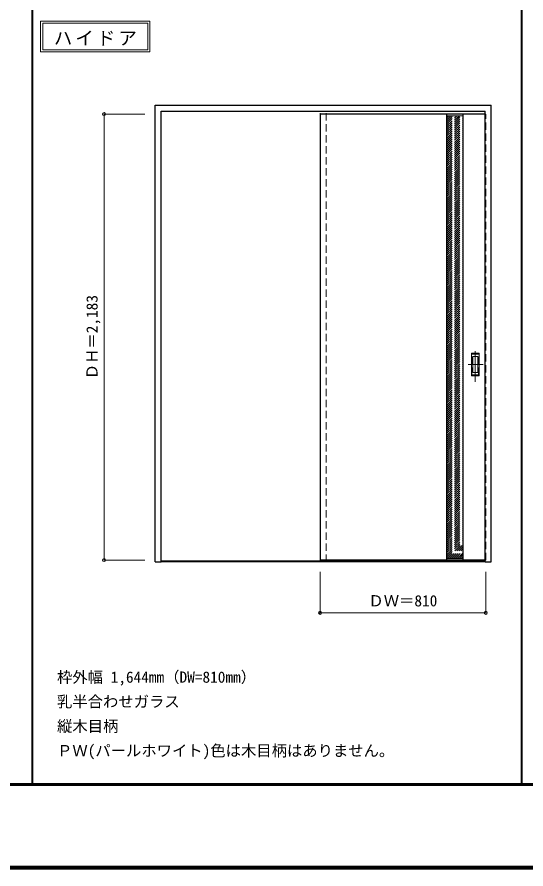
# Model space of a CAD drawing. Units: millimetres, scale not verified. Extents: x -6000 to 5700, y -4307 to 4175.
# Drawn here: x -2992 to -502, y -4205 to -36 of the extents above; entities that cross this region are included whole.
import ezdxf
from ezdxf.enums import TextEntityAlignment as Align

# ---------------------------------------------------------------- set-up
doc = ezdxf.new("R2010")
doc.units = ezdxf.units.MM
doc.header["$LTSCALE"] = 30
doc.header["$PDMODE"] = 32
doc.header["$PDSIZE"] = 15
doc.linetypes.add('CHAIN1', pattern=[8, 5, -1, 1, -1])
doc.linetypes.add('DASHED1', pattern=[1.8, 1.2, -0.6])
for name, color, linetype, lineweight in [('0-2_扉', 4, 'DASHED1', 9), ('0-3_仕上げ', 3, 'Continuous', 25), ('0-4_枠', 3, 'Continuous', 25), ('0-6_引手', 7, 'Continuous', 18), ('0-A_文字', 7, 'Continuous', 18), ('0-B_寸法', 7, 'Continuous', 9), ('0-C_ハッチ', 4, 'DASHED1', 9), ('F-1_枠', 6, 'Continuous', 40)]:
    doc.layers.add(name, color=color, linetype=linetype, lineweight=lineweight)
doc.styles.add('ＭＳ ゴシック', font='')
doc.styles.get('ＭＳ ゴシック').set_extended_font_data('MS Gothic')

msp = doc.modelspace()

# ---------------------------------------------------------------- linework, layer by layer
at = {"layer": '0-2_扉'}
for p, q in [((-1509, -510.5), (-1509, -514.5)), ((-702, -510.5), (-699, -510.5))]:
    msp.add_line(p, q, dxfattribs=at)
at = {"layer": '0-2_扉', "color": 3, "linetype": 'Continuous', "lineweight": 25}
for p, q in [((-1509, -510.5), (-1509, -2693.5)), ((-702, -510.5), (-1509, -510.5)), ((-702, -2693.5), (-1509, -2693.5))]:
    msp.add_line(p, q, dxfattribs=at)
at = {"layer": '0-2_扉'}
msp.add_lwpolyline([(-702, -2693.5), (-699, -2693.5), (-699, -510.5)], dxfattribs=at)
at = {"layer": '0-3_仕上げ'}
for p, q in [((-889, -2693.72), (-889, -510.5)), ((-809, -2693.72), (-809, -510.5))]:
    msp.add_line(p, q, dxfattribs=at)
at = {"layer": '0-3_仕上げ', "color": 7, "lineweight": 18}
for p, q in [((-889, -518.5), (-809, -518.5)), ((-889, -2685.72), (-809, -2685.72))]:
    msp.add_line(p, q, dxfattribs=at)
at = {"layer": '0-4_枠'}
for p, q in [((-2316, -466.5), (-672, -466.5)), ((-2316, -2701.5), (-2316, -466.5)), ((-2286, -2701.5), (-2286, -496.5)), ((-2286, -496.5), (-702, -496.5)), ((-702, -2701.5), (-702, -496.5)), ((-672, -2701.5), (-672, -466.5)), ((-2316, -2701.5), (-2286, -2701.5)), ((-702, -2698.5), (-2286, -2698.5)), ((-702, -2701.5), (-2286, -2701.5)), ((-702, -2701.5), (-672, -2701.5))]:
    msp.add_line(p, q, dxfattribs=at)
at = {"layer": '0-4_枠', "color": 4, "linetype": 'DASHED1', "lineweight": 9}
for p, q in [((-1509, -2701.5), (-1509, -496.5)), ((-1479, -2701.5), (-1479, -496.5)), ((-1509, -2701.5), (-1479, -2701.5))]:
    msp.add_line(p, q, dxfattribs=at)
at = {"layer": '0-6_引手', "linetype": 'CHAIN1'}
for p, q in [((-750, -1821.23), (-750, -1650.38)), ((-711.93, -1736), (-784.44, -1736))]:
    msp.add_line(p, q, dxfattribs=at)
at = {"layer": '0-6_引手'}
for p, q in [((-731, -1681), (-769, -1681)), ((-769, -1791), (-769, -1681)), ((-737.5, -1697), (-762.5, -1697)), ((-762.5, -1775), (-762.5, -1697)), ((-737.5, -1775), (-737.5, -1697)), ((-731, -1791), (-731, -1681)), ((-731, -1791), (-769, -1791)), ((-737.5, -1775), (-762.5, -1775))]:
    msp.add_line(p, q, dxfattribs=at)
at = {"layer": '0-6_引手', "linetype": 'DASHED1'}
for p, q in [((-766, -1787), (-766, -1685)), ((-734, -1787), (-766, -1787))]:
    msp.add_line(p, q, dxfattribs=at)
msp.add_lwpolyline([(-734, -1787), (-734, -1685), (-766, -1685)], dxfattribs=at)
at = {"layer": '0-A_文字'}
for p, q in [((-2876, -55.5), (-2876, -205.5)), ((-2866, -65.5), (-2351.67, -65.5)), ((-2351.67, -65.5), (-2351.67, -195.5)), ((-2876, -205.5), (-2341.67, -205.5))]:
    msp.add_line(p, q, dxfattribs=at)
for points in [[(-2876, -55.5), (-2341.67, -55.5), (-2341.67, -205.5)], [(-2866, -65.5), (-2866, -195.5), (-2351.67, -195.5)]]:
    msp.add_lwpolyline(points, dxfattribs=at)
at = {"layer": '0-B_寸法', "color": 4}
for p, q in [((-2566, -510.5), (-2566, -2693.5)), ((-2566, -510.5), (-2366, -510.5)), ((-2566, -2693.5), (-2366, -2693.5)), ((-1509, -2951.5), (-1509, -2751.5)), ((-699, -2951.5), (-699, -2751.5)), ((-699, -2951.5), (-1509, -2951.5))]:
    msp.add_line(p, q, dxfattribs=at)
at = {"layer": '0-B_寸法'}
for p in [(-2566, -510.5), (-2566, -2693.5), (-1509, -2951.5), (-699, -2951.5)]:
    msp.add_point(p, dxfattribs=at)
at = {"layer": '0-C_ハッチ'}
for p, q in [((-889, -538.44), (-869.06, -518.5)), ((-889, -528.54), (-878.96, -518.5)), ((-889, -558.24), (-849.26, -518.5)), ((-889, -548.34), (-859.16, -518.5)), ((-889, -578.04), (-829.46, -518.5)), ((-889, -568.14), (-839.36, -518.5)), ((-889, -587.94), (-819.56, -518.5)), ((-889, -597.84), (-809.66, -518.5)), ((-889, -518.64), (-888.86, -518.5)), ((-889, -607.74), (-809, -527.74)), ((-889, -617.64), (-809, -537.64)), ((-889, -627.53), (-809, -547.53)), ((-889, -637.43), (-809, -557.43)), ((-889, -647.33), (-809, -567.33)), ((-889, -657.23), (-809, -577.23)), ((-889, -667.13), (-809, -587.13)), ((-889, -677.03), (-809, -597.03)), ((-889, -686.93), (-809, -606.93)), ((-889, -696.83), (-809, -616.83)), ((-889, -706.73), (-809, -626.73)), ((-889, -716.63), (-809, -636.63)), ((-889, -726.53), (-809, -646.53)), ((-889, -736.43), (-809, -656.43)), ((-889, -746.33), (-809, -666.33)), ((-889, -756.23), (-809, -676.23)), ((-889, -766.13), (-809, -686.13)), ((-889, -776.03), (-809, -696.03)), ((-889, -785.93), (-809, -705.93)), ((-889, -795.83), (-809, -715.83)), ((-889, -805.73), (-809, -725.73)), ((-889, -815.62), (-809, -735.62)), ((-889, -825.52), (-809, -745.52)), ((-889, -835.42), (-809, -755.42)), ((-889, -845.32), (-809, -765.32)), ((-889, -855.22), (-809, -775.22)), ((-889, -865.12), (-809, -785.12)), ((-889, -875.02), (-809, -795.02)), ((-889, -884.92), (-809, -804.92)), ((-889, -894.82), (-809, -814.82)), ((-889, -904.72), (-809, -824.72)), ((-889, -914.62), (-809, -834.62)), ((-889, -924.52), (-809, -844.52)), ((-889, -934.42), (-809, -854.42)), ((-889, -944.32), (-809, -864.32)), ((-889, -954.22), (-809, -874.22)), ((-889, -964.12), (-809, -884.12)), ((-889, -974.02), (-809, -894.02)), ((-889, -983.92), (-809, -903.92)), ((-889, -993.82), (-809, -913.82)), ((-889, -1003.72), (-809, -923.72)), ((-889, -1013.61), (-809, -933.61)), ((-889, -1023.51), (-809, -943.51)), ((-889, -1033.41), (-809, -953.41)), ((-889, -1043.31), (-809, -963.31)), ((-889, -1053.21), (-809, -973.21)), ((-889, -1063.11), (-809, -983.11)), ((-889, -1073.01), (-809, -993.01)), ((-889, -1082.91), (-809, -1002.91)), ((-889, -1092.81), (-809, -1012.81)), ((-889, -1102.71), (-809, -1022.71)), ((-889, -1112.61), (-809, -1032.61)), ((-889, -1122.51), (-809, -1042.51)), ((-889, -1132.41), (-809, -1052.41)), ((-889, -1142.31), (-809, -1062.31)), ((-889, -1152.21), (-809, -1072.21)), ((-889, -1162.11), (-809, -1082.11)), ((-889, -1172.01), (-809, -1092.01)), ((-889, -1181.91), (-809, -1101.91)), ((-889, -1191.81), (-809, -1111.81)), ((-889, -1201.71), (-809, -1121.71)), ((-889, -1211.6), (-809, -1131.6)), ((-889, -1221.5), (-809, -1141.5)), ((-889, -1231.4), (-809, -1151.4)), ((-889, -1241.3), (-809, -1161.3)), ((-889, -1251.2), (-809, -1171.2)), ((-889, -1261.1), (-809, -1181.1)), ((-889, -1271), (-809, -1191)), ((-889, -1280.9), (-809, -1200.9)), ((-889, -1290.8), (-809, -1210.8)), ((-889, -1300.7), (-809, -1220.7)), ((-889, -1310.6), (-809, -1230.6)), ((-889, -1320.5), (-809, -1240.5)), ((-889, -1330.4), (-809, -1250.4)), ((-889, -1340.3), (-809, -1260.3)), ((-889, -1350.2), (-809, -1270.2)), ((-889, -1360.1), (-809, -1280.1)), ((-889, -1370), (-809, -1290)), ((-889, -1379.9), (-809, -1299.9)), ((-889, -1389.8), (-809, -1309.8)), ((-889, -1399.7), (-809, -1319.7)), ((-889, -1409.59), (-809, -1329.59)), ((-889, -1419.49), (-809, -1339.49)), ((-889, -1429.39), (-809, -1349.39)), ((-889, -1439.29), (-809, -1359.29)), ((-889, -1449.19), (-809, -1369.19)), ((-889, -1459.09), (-809, -1379.09)), ((-889, -1468.99), (-809, -1388.99)), ((-889, -1478.89), (-809, -1398.89)), ((-889, -1488.79), (-809, -1408.79)), ((-889, -1498.69), (-809, -1418.69)), ((-889, -1508.59), (-809, -1428.59)), ((-889, -1518.49), (-809, -1438.49)), ((-889, -1528.39), (-809, -1448.39)), ((-889, -1538.29), (-809, -1458.29)), ((-889, -1548.19), (-809, -1468.19)), ((-889, -1558.09), (-809, -1478.09)), ((-889, -1567.99), (-809, -1487.99)), ((-889, -1577.89), (-809, -1497.89)), ((-889, -1587.79), (-809, -1507.79)), ((-889, -1597.69), (-809, -1517.69)), ((-889, -1607.58), (-809, -1527.58)), ((-889, -1617.48), (-809, -1537.48)), ((-889, -1627.38), (-809, -1547.38)), ((-889, -1637.28), (-809, -1557.28)), ((-889, -1647.18), (-809, -1567.18)), ((-889, -1657.08), (-809, -1577.08)), ((-889, -1666.98), (-809, -1586.98)), ((-889, -1676.88), (-809, -1596.88)), ((-889, -1686.78), (-809, -1606.78)), ((-889, -1696.68), (-809, -1616.68)), ((-889, -1706.58), (-809, -1626.58)), ((-889, -1716.48), (-809, -1636.48)), ((-889, -1726.38), (-809, -1646.38)), ((-889, -1736.28), (-809, -1656.28)), ((-889, -1746.18), (-809, -1666.18)), ((-889, -1756.08), (-809, -1676.08)), ((-889, -1765.98), (-809, -1685.98)), ((-889, -1775.88), (-809, -1695.88)), ((-889, -1785.78), (-809, -1705.78)), ((-889, -1795.67), (-809, -1715.67)), ((-889, -1805.57), (-809, -1725.57)), ((-889, -1815.47), (-809, -1735.47)), ((-889, -1825.37), (-809, -1745.37)), ((-889, -1835.27), (-809, -1755.27)), ((-889, -1845.17), (-809, -1765.17)), ((-889, -1855.07), (-809, -1775.07)), ((-889, -1864.97), (-809, -1784.97)), ((-889, -1874.87), (-809, -1794.87)), ((-889, -1884.77), (-809, -1804.77)), ((-889, -1894.67), (-809, -1814.67)), ((-889, -1904.57), (-809, -1824.57)), ((-889, -1914.47), (-809, -1834.47)), ((-889, -1924.37), (-809, -1844.37)), ((-889, -1934.27), (-809, -1854.27)), ((-889, -1944.17), (-809, -1864.17)), ((-889, -1954.07), (-809, -1874.07)), ((-889, -1963.97), (-809, -1883.97)), ((-889, -1973.87), (-809, -1893.87)), ((-889, -1983.77), (-809, -1903.77)), ((-889, -1993.66), (-809, -1913.66)), ((-889, -2003.56), (-809, -1923.56)), ((-889, -2013.46), (-809, -1933.46)), ((-889, -2023.36), (-809, -1943.36)), ((-889, -2033.26), (-809, -1953.26)), ((-889, -2043.16), (-809, -1963.16)), ((-889, -2053.06), (-809, -1973.06)), ((-889, -2062.96), (-809, -1982.96)), ((-889, -2072.86), (-809, -1992.86)), ((-889, -2082.76), (-809, -2002.76)), ((-889, -2092.66), (-809, -2012.66)), ((-889, -2102.56), (-809, -2022.56)), ((-889, -2112.46), (-809, -2032.46)), ((-889, -2122.36), (-809, -2042.36)), ((-889, -2132.26), (-809, -2052.26)), ((-889, -2142.16), (-809, -2062.16)), ((-889, -2152.06), (-809, -2072.06)), ((-889, -2161.96), (-809, -2081.96)), ((-889, -2171.86), (-809, -2091.86)), ((-889, -2181.76), (-809, -2101.76)), ((-889, -2191.65), (-809, -2111.65)), ((-889, -2201.55), (-809, -2121.55)), ((-889, -2211.45), (-809, -2131.45)), ((-889, -2221.35), (-809, -2141.35)), ((-889, -2231.25), (-809, -2151.25)), ((-889, -2241.15), (-809, -2161.15)), ((-889, -2251.05), (-809, -2171.05)), ((-889, -2260.95), (-809, -2180.95)), ((-889, -2270.85), (-809, -2190.85)), ((-889, -2280.75), (-809, -2200.75)), ((-889, -2290.65), (-809, -2210.65)), ((-889, -2300.55), (-809, -2220.55)), ((-889, -2310.45), (-809, -2230.45)), ((-889, -2320.35), (-809, -2240.35)), ((-889, -2330.25), (-809, -2250.25)), ((-889, -2340.15), (-809, -2260.15)), ((-889, -2350.05), (-809, -2270.05)), ((-889, -2359.95), (-809, -2279.95)), ((-889, -2369.85), (-809, -2289.85)), ((-889, -2379.75), (-809, -2299.75)), ((-889, -2389.64), (-809, -2309.64)), ((-889, -2399.54), (-809, -2319.54)), ((-889, -2409.44), (-809, -2329.44)), ((-889, -2419.34), (-809, -2339.34)), ((-889, -2429.24), (-809, -2349.24)), ((-889, -2439.14), (-809, -2359.14)), ((-889, -2449.04), (-809, -2369.04)), ((-889, -2458.94), (-809, -2378.94)), ((-889, -2468.84), (-809, -2388.84)), ((-889, -2478.74), (-809, -2398.74)), ((-889, -2488.64), (-809, -2408.64)), ((-889, -2498.54), (-809, -2418.54)), ((-889, -2508.44), (-809, -2428.44)), ((-889, -2518.34), (-809, -2438.34)), ((-889, -2528.24), (-809, -2448.24)), ((-889, -2538.14), (-809, -2458.14)), ((-889, -2548.04), (-809, -2468.04)), ((-889, -2557.94), (-809, -2477.94)), ((-889, -2567.84), (-809, -2487.84)), ((-889, -2577.74), (-809, -2497.74)), ((-889, -2587.63), (-809, -2507.63)), ((-889, -2597.53), (-809, -2517.53)), ((-889, -2607.43), (-809, -2527.43)), ((-889, -2617.33), (-809, -2537.33)), ((-889, -2627.23), (-809, -2547.23)), ((-889, -2637.13), (-809, -2557.13)), ((-889, -2647.03), (-809, -2567.03)), ((-889, -2656.93), (-809, -2576.93)), ((-889, -2666.83), (-809, -2586.83)), ((-889, -2676.73), (-809, -2596.73)), ((-888.09, -2685.72), (-809, -2606.63)), ((-878.19, -2685.72), (-809, -2616.53)), ((-868.29, -2685.72), (-809, -2626.43)), ((-858.39, -2685.72), (-809, -2636.33)), ((-848.49, -2685.72), (-809, -2646.23)), ((-838.59, -2685.72), (-809, -2656.13)), ((-828.69, -2685.72), (-809, -2666.03)), ((-818.79, -2685.72), (-809, -2675.93))]:
    msp.add_line(p, q, dxfattribs=at)
at = {"layer": 'F-1_枠'}
for p, q in [((-2916, -3790), (-2916, 4175)), ((-522, -3790), (-522, 4175)), ((5700, -3790), (-6000, -3790)), ((5700, -3795), (-6000, -3795)), ((5700, -4195), (-6000, -4195)), ((5700, -4200), (-6000, -4200)), ((5700, -4205), (-6000, -4205))]:
    msp.add_line(p, q, dxfattribs=at)

# ---------------------------------------------------------------- texts
at = {"layer": '0-A_文字', "style": 'ＭＳ ゴシック'}
for s, p in [('枠外幅 1,644mm（DW=810mm）', (-2796, -3310)), ('乳半合わせガラス', (-2796, -3430)), ('縦木目柄', (-2796, -3550)), ('ＰＷ(パールホワイト)色は木目柄はありません。', (-2796, -3670))]:
    msp.add_text(s, height=54.99, dxfattribs=at).set_placement(p, align=Align.BOTTOM_LEFT)
at = {"layer": '0-A_文字', "insert": (-2811.34, -175.5), "char_height": 65.98, "attachment_point": 7, "style": 'ＭＳ ゴシック'}
msp.add_mtext('\\T1.17;ハイドア', dxfattribs=at)
at = {"layer": '0-B_寸法', "style": 'ＭＳ ゴシック'}
msp.add_text('ＤＨ＝2,183', height=54.99, rotation=90, dxfattribs=at).set_placement((-2581, -1808.25), align=Align.BOTTOM_LEFT)
msp.add_text('ＤＷ＝810', height=54.99, dxfattribs=at).set_placement((-1272.75, -2936.5), align=Align.BOTTOM_LEFT)

doc.saveas('drawing.dxf')
